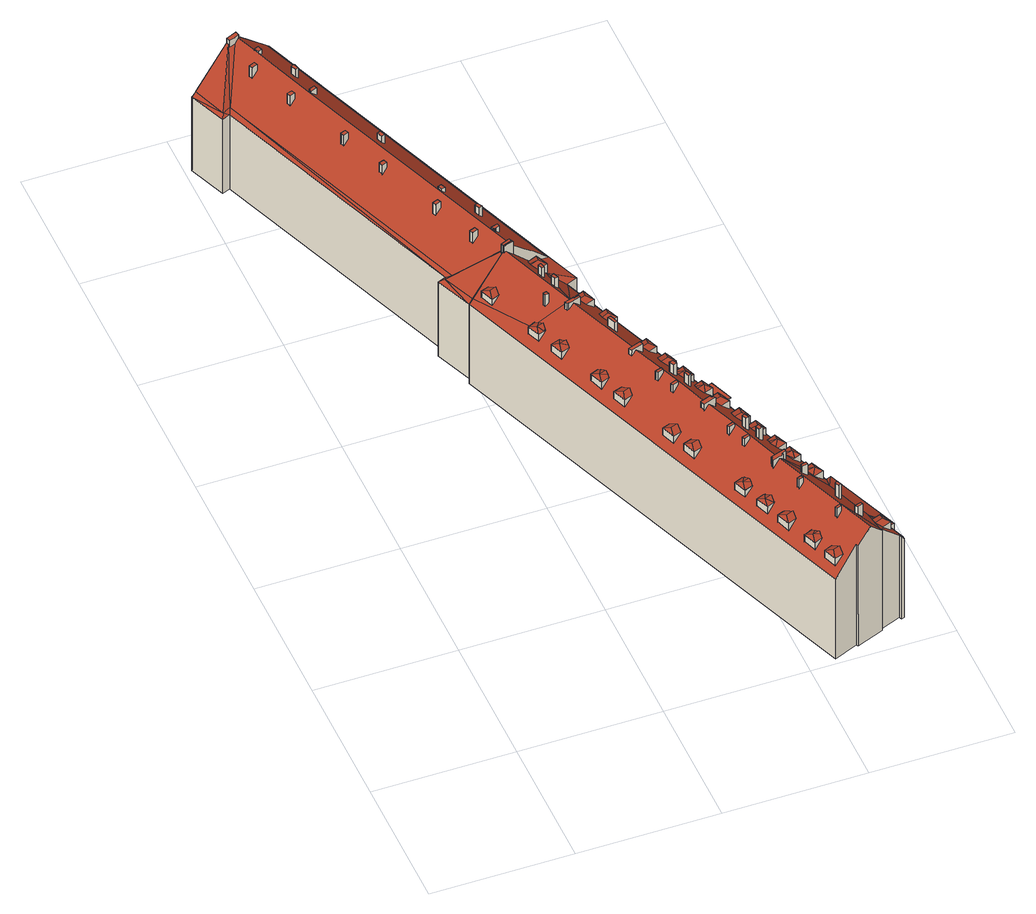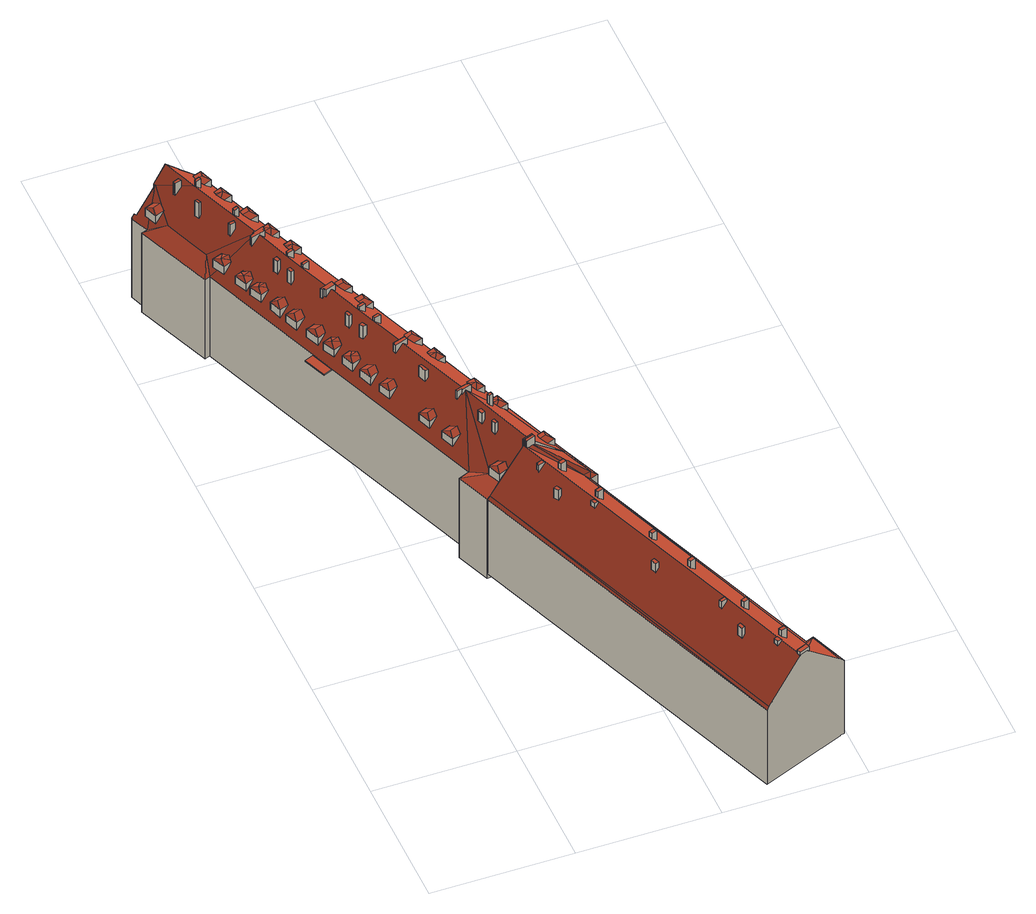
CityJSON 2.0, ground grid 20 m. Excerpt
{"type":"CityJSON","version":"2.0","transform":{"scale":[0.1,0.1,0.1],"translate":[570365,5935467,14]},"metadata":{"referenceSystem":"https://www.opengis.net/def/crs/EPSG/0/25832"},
"CityObjects":{
"building1":{"type":"Building","attributes":{"Grundfläche 2D":"647.293470","Grundhöhe NN":"15.675"},"children":["building1-1","building1-2","building1-3","building1-4","building1-5","building1-6","building1-7","building1-8","building1-9","building1-10","building1-11","building1-12","building1-13","building1-14","building1-15"],"geometry":[{"type":"Solid","lod":"3","boundaries":[[[[0,1,2]],[[2,1,3]],[[0,4,5,6,7,1]],[[8,9,10,11,12,13,14,15,16,17,18],[19,20,21,19,15]],[[20,19,15,19,21]],[[22,23,8]],[[24,25,11,26,27]],[[28,16,15,14,13,12,11,25,24,29,30]],[[31,32,33,26,34,35]],[[36,37,32,31]],[[38,32,37]],[[39,32,38]],[[40,24,39]],[[24,32,39]],[[3,1,40]],[[1,29,40]],[[29,24,40]],[[28,30,29,41,6,42,16]],[[6,41,29,1,7]],[[29,30,28,16,28,30]],[[23,9,8]],[[24,27,26,33,32]],[[43,44,45,16,42,6,5,4,0,2,46,47]],[[48,22,8,18,17,16,45,49]],[[23,22,48,50]],[[51,52,53,54,37,36,31,35,34,26,11,10,9,23,50,55]],[[38,37,54,56]],[[39,38,56,57]],[[40,39,57,58]],[[3,40,58,59]],[[2,3,59,46]],[[45,44,43,47,46,59,58,57,56,54,53,52,51,55,50,48,49]]]],"semantics":{"surfaces":[{"type":"RoofSurface"},{"type":"WallSurface"},{"type":"GroundSurface"}],"values":[[0,0,0,0,0,0,0,0,0,0,0,0,0,0,0,0,0,0,0,0,0,0,1,1,1,1,1,1,1,1,1,2]]}}]},
"building1-1":{"type":"BuildingInstallation","parents":["building1"],"geometry":[{"type":"MultiSurface","lod":"3","boundaries":[[[60,61,62,63]],[[63,62,64,65]],[[60,63,65,66]],[[61,60,66,67]],[[62,61,67,64]]],"semantics":{"surfaces":[{"type":"RoofSurface"},{"type":"WallSurface"}],"values":[0,1,1,1,1]}}]},
"building1-2":{"type":"BuildingInstallation","parents":["building1"],"geometry":[{"type":"MultiSurface","lod":"3","boundaries":[[[68,69,70,71,72,73,74]],[[4,5,6,42,71,70,69]],[[42,28,72,71]],[[73,72,28,75]],[[74,73,75,30,41,7,76,68]],[[69,68,76,4]]],"semantics":{"surfaces":[{"type":"RoofSurface"},{"type":"WallSurface"}],"values":[0,1,1,1,1,1]}}]},
"building1-3":{"type":"BuildingInstallation","parents":["building1"],"geometry":[{"type":"MultiSurface","lod":"3","boundaries":[[[77,78,79,80]],[[80,79,81,82]],[[77,80,82,83]],[[78,77,83,84]],[[79,78,84,81]]],"semantics":{"surfaces":[{"type":"RoofSurface"},{"type":"WallSurface"}],"values":[0,1,1,1,1]}}]},
"building1-4":{"type":"BuildingInstallation","parents":["building1"],"geometry":[{"type":"MultiSurface","lod":"3","boundaries":[[[85,86,87,88,89]],[[90,87,86,91]],[[90,92,88,87]],[[85,89,88,92,93,94]],[[94,91,86,85]]],"semantics":{"surfaces":[{"type":"RoofSurface"},{"type":"WallSurface"}],"values":[0,1,1,1,1]}}]},
"building1-5":{"type":"BuildingInstallation","parents":["building1"],"geometry":[{"type":"MultiSurface","lod":"3","boundaries":[[[95,96,97,98]],[[99,100,96,95]],[[101,97,96,100]],[[98,97,101,102]],[[102,99,95,98]]],"semantics":{"surfaces":[{"type":"RoofSurface"},{"type":"WallSurface"}],"values":[0,1,1,1,1]}}]},
"building1-6":{"type":"BuildingInstallation","parents":["building1"],"geometry":[{"type":"MultiSurface","lod":"3","boundaries":[[[103,104,105,106]],[[106,105,107,108]],[[108,109,103,106]],[[109,110,104,103]],[[105,104,110,107]]],"semantics":{"surfaces":[{"type":"RoofSurface"},{"type":"WallSurface"}],"values":[0,1,1,1,1]}}]},
"building1-7":{"type":"BuildingInstallation","parents":["building1"],"geometry":[{"type":"MultiSurface","lod":"3","boundaries":[[[111,112,113,114,115,116,117,118,119,120]],[[10,11,26,34,35,118,117,116]],[[27,121,111,120,119,118,35,122,33]],[[121,123,25,12,114,113,112,111]],[[12,124,115,114]],[[115,124,125]],[[125,10,116,115]]],"semantics":{"surfaces":[{"type":"RoofSurface"},{"type":"WallSurface"}],"values":[0,1,1,1,1,1,1]}}]},
"building1-8":{"type":"BuildingInstallation","parents":["building1"],"geometry":[{"type":"MultiSurface","lod":"3","boundaries":[[[126,127,128,129]],[[129,128,130,131]],[[126,129,131,132]],[[127,126,132,133]],[[128,127,133,130]]],"semantics":{"surfaces":[{"type":"RoofSurface"},{"type":"WallSurface"}],"values":[0,1,1,1,1]}}]},
"building1-9":{"type":"BuildingInstallation","parents":["building1"],"geometry":[{"type":"MultiSurface","lod":"3","boundaries":[[[134,135,136,137]],[[137,136,138,139]],[[134,137,139,140]],[[135,134,140,141]],[[136,135,141,138]]],"semantics":{"surfaces":[{"type":"RoofSurface"},{"type":"WallSurface"}],"values":[0,1,1,1,1]}}]},
"building1-10":{"type":"BuildingInstallation","parents":["building1"],"geometry":[{"type":"MultiSurface","lod":"3","boundaries":[[[142,143,144,145,146]],[[143,142,147,148]],[[148,149,144,143]],[[145,144,149,150]],[[142,146,145,150,151,147]]],"semantics":{"surfaces":[{"type":"RoofSurface"},{"type":"WallSurface"}],"values":[0,1,1,1,1]}}]},
"building1-11":{"type":"BuildingInstallation","parents":["building1"],"geometry":[{"type":"MultiSurface","lod":"3","boundaries":[[[152,153,154,155,156,157,158]],[[159,160,154,153]],[[155,154,160,19]],[[156,155,19,161]],[[161,21,157,156]],[[157,21,20,158]],[[152,158,20,162]],[[162,159,153,152]]],"semantics":{"surfaces":[{"type":"RoofSurface"},{"type":"WallSurface"}],"values":[0,1,1,1,1,1,1,1]}}]},
"building1-12":{"type":"BuildingInstallation","parents":["building1"],"geometry":[{"type":"MultiSurface","lod":"3","boundaries":[[[163,164,165,166]],[[166,165,167,168]],[[163,166,168,169]],[[164,163,169,170]],[[165,164,170,167]]],"semantics":{"surfaces":[{"type":"RoofSurface"},{"type":"WallSurface"}],"values":[0,1,1,1,1]}}]},
"building1-13":{"type":"BuildingInstallation","parents":["building1"],"geometry":[{"type":"MultiSurface","lod":"3","boundaries":[[[171,172,173,174]],[[174,173,175,176]],[[171,174,176,177]],[[172,171,177,178]],[[173,172,178,175]]],"semantics":{"surfaces":[{"type":"RoofSurface"},{"type":"WallSurface"}],"values":[0,1,1,1,1]}}]},
"building1-14":{"type":"BuildingInstallation","parents":["building1"],"geometry":[{"type":"MultiSurface","lod":"3","boundaries":[[[179,180,181,182]],[[182,181,183,184]],[[179,182,184,185]],[[180,179,185,186]],[[181,180,186,183]]],"semantics":{"surfaces":[{"type":"RoofSurface"},{"type":"WallSurface"}],"values":[0,1,1,1,1]}}]},
"building1-15":{"type":"BuildingInstallation","parents":["building1"],"geometry":[{"type":"MultiSurface","lod":"3","boundaries":[[[187,188,189,190]],[[190,189,191,192]],[[187,190,192,193]],[[188,187,193,194]],[[189,188,194,191]]],"semantics":{"surfaces":[{"type":"RoofSurface"},{"type":"WallSurface"}],"values":[0,1,1,1,1]}}]},
"building2":{"type":"Building","attributes":{"Grundfläche 2D":"812.417028","Grundhöhe NN":"14.830"},"children":["building2-1","building2-2","building2-3","building2-4","building2-5","building2-6","building2-7","building2-8","building2-9","building2-10","building2-11","building2-12","building2-13","building2-14","building2-15","building2-16","building2-17","building2-18","building2-19","building2-20","building2-21","building2-22","building2-23","building2-24","building2-25","building2-26","building2-27","building2-28","building2-29","building2-30","building2-31","building2-32","building2-33","building2-34","building2-35","building2-36","building2-37","building2-38","building2-39","building2-40","building2-41","building2-42","building2-43","building2-44","building2-45","building2-46","building2-47","building2-48","building2-49"],"geometry":[{"type":"Solid","lod":"3","boundaries":[[[[195,196,197,198,199,200,201,202]],[[203,204,202]],[[202,204,205,206,197,196,195]],[[203,207,208,204]],[[209,208,207]],[[210,211,212,213,214,215,216,217,218,219,220,221,222,223,209,224,225]],[[209,223,222,221,220,226,208]],[[227,228,210]],[[211,210,228]],[[227,22,229,230,231,232,228],[228,233,234,233]],[[233,234,233,228]],[[235,236,237,238,239,240]],[[2,241,242,243,244,245,246,220,219,218,217,216,215,214,213,212,211,238,237,236]],[[244,247,197,245]],[[204,208,226,220,246,245,197,206,205]],[[228,232,231,230,248,249,250,251,240,239,238,211]],[[249,248,250]],[[200,199,252,253]],[[202,201,200,253,254]],[[203,202,254,255]],[[207,203,255,256]],[[209,207,256,257]],[[210,225,224,209,257,258]],[[227,210,258,259]],[[22,227,259,260]],[[261,248,230,229,22,260,262]],[[263,264,265,2,236,235,240,251,250,248,261,266]],[[241,2,265,267]],[[242,241,267,268]],[[243,242,268,269]],[[247,244,243,269,270]],[[197,247,270,271]],[[198,197,271,272]],[[199,198,272,252]],[[255,254,253,252,272,271,270,269,268,267,265,264,263,266,261,262,260,259,258,257,256]]]],"semantics":{"surfaces":[{"type":"RoofSurface"},{"type":"WallSurface"},{"type":"GroundSurface"}],"values":[[0,0,0,0,0,0,0,0,0,0,0,0,0,0,0,0,0,1,1,1,1,1,1,1,1,1,1,1,1,1,1,1,1,1,2]]}}]},
"building2-1":{"type":"BuildingInstallation","parents":["building2"],"geometry":[{"type":"MultiSurface","lod":"3","boundaries":[[[273,274,275,276,277]],[[275,274,278]],[[278,274,273,279,280]],[[281,276,275]],[[278,280,282]],[[275,278,282,281]]],"semantics":{"surfaces":[{"type":"RoofSurface"},{"type":"WallSurface"}],"values":[0,0,0,1,1,1]}}]},
"building2-2":{"type":"BuildingInstallation","parents":["building2"],"geometry":[{"type":"MultiSurface","lod":"3","boundaries":[[[283,284,285,286]],[[286,285,287,288]],[[283,286,288,289]],[[284,283,289,290]],[[285,284,290,287]]],"semantics":{"surfaces":[{"type":"RoofSurface"},{"type":"WallSurface"}],"values":[0,1,1,1,1]}}]},
"building2-3":{"type":"BuildingInstallation","parents":["building2"],"geometry":[{"type":"MultiSurface","lod":"3","boundaries":[[[291,292,293]],[[293,292,294]],[[295,296,291]],[[292,291,296,297]],[[297,298,292]],[[292,298,299,294]],[[291,293,300,295]],[[294,299,301]],[[301,300,293,294]]],"semantics":{"surfaces":[{"type":"RoofSurface"},{"type":"WallSurface"}],"values":[0,0,0,0,0,0,1,1,1]}}]},
"building2-4":{"type":"BuildingInstallation","parents":["building2"],"geometry":[{"type":"MultiSurface","lod":"3","boundaries":[[[302,303,304,305]],[[303,302,306]],[[306,302,305,307]],[[304,303,308]],[[306,307,309]],[[309,308,303,306]]],"semantics":{"surfaces":[{"type":"RoofSurface"},{"type":"WallSurface"}],"values":[0,0,0,1,1,1]}}]},
"building2-5":{"type":"BuildingInstallation","parents":["building2"],"geometry":[{"type":"MultiSurface","lod":"3","boundaries":[[[310,311,312,313]],[[314,315,313,312]],[[315,316,310,313]],[[311,310,316,317]],[[312,311,317,314]]],"semantics":{"surfaces":[{"type":"RoofSurface"},{"type":"WallSurface"}],"values":[0,1,1,1,1]}}]},
"building2-6":{"type":"BuildingInstallation","parents":["building2"],"geometry":[{"type":"MultiSurface","lod":"3","boundaries":[[[318,319,320,321]],[[321,320,322,323]],[[318,321,323,324]],[[319,318,324,325]],[[320,319,325,322]]],"semantics":{"surfaces":[{"type":"RoofSurface"},{"type":"WallSurface"}],"values":[0,1,1,1,1]}}]},
"building2-7":{"type":"BuildingInstallation","parents":["building2"],"geometry":[{"type":"MultiSurface","lod":"3","boundaries":[[[326,327,328,329]],[[330,331,329,328]],[[326,329,331,332]],[[332,333,327,326]],[[328,327,333,330]]],"semantics":{"surfaces":[{"type":"RoofSurface"},{"type":"WallSurface"}],"values":[0,1,1,1,1]}}]},
"building2-8":{"type":"BuildingInstallation","parents":["building2"],"geometry":[{"type":"MultiSurface","lod":"3","boundaries":[[[334,335,336,337]],[[335,334,338]],[[337,339,334]],[[339,340,334]],[[341,338,334,340,342]],[[343,336,335]],[[344,345,338,341,342]],[[345,343,335,338]]],"semantics":{"surfaces":[{"type":"RoofSurface"},{"type":"WallSurface"}],"values":[0,0,0,0,0,1,1,1]}}]},
"building2-9":{"type":"BuildingInstallation","parents":["building2"],"geometry":[{"type":"MultiSurface","lod":"3","boundaries":[[[346,347,348]],[[347,346,349,206]],[[350,351,352,348,347,206]],[[349,346,353,205]],[[348,352,351,196,354]],[[353,346,348,354,195]]],"semantics":{"surfaces":[{"type":"RoofSurface"},{"type":"WallSurface"}],"values":[0,0,0,1,1,1]}}]},
"building2-10":{"type":"BuildingInstallation","parents":["building2"],"geometry":[{"type":"MultiSurface","lod":"3","boundaries":[[[355,356,357,358]],[[356,355,359]],[[358,360,355]],[[360,361,362]],[[355,360,362]],[[359,355,362]],[[357,356,363]],[[362,361,364,359]],[[364,363,356,359]]],"semantics":{"surfaces":[{"type":"RoofSurface"},{"type":"WallSurface"}],"values":[0,0,0,0,0,0,1,1,1]}}]},
"building2-11":{"type":"BuildingInstallation","parents":["building2"],"geometry":[{"type":"MultiSurface","lod":"3","boundaries":[[[365,366,367,368,369,370,371,372,373,374,375]],[[370,376,219,377,371]],[[377,378,372,371]],[[378,379,373,372]],[[379,380,374,373]],[[226,221,381,367,366,365,375,374,380,246]],[[381,382,368,367]],[[382,383,369,368]],[[383,376,370,369]]],"semantics":{"surfaces":[{"type":"RoofSurface"},{"type":"WallSurface"}],"values":[0,1,1,1,1,1,1,1,1]}}]},
"building2-12":{"type":"BuildingInstallation","parents":["building2"],"geometry":[{"type":"MultiSurface","lod":"3","boundaries":[[[384,385,386,387]],[[385,384,388]],[[387,389,384]],[[389,390,384]],[[384,390,391,388]],[[386,385,392]],[[388,391,393]],[[393,392,385,388]]],"semantics":{"surfaces":[{"type":"RoofSurface"},{"type":"WallSurface"}],"values":[0,0,0,0,0,1,1,1]}}]},
"building2-13":{"type":"BuildingInstallation","parents":["building2"],"geometry":[{"type":"MultiSurface","lod":"3","boundaries":[[[394,395,396]],[[396,395,397]],[[398,399,394]],[[395,394,399,400]],[[400,401,395]],[[397,395,401,402]],[[394,396,403,398]],[[397,402,237,404]],[[404,403,396,397]]],"semantics":{"surfaces":[{"type":"RoofSurface"},{"type":"WallSurface"}],"values":[0,0,0,0,0,0,1,1,1]}}]},
"building2-14":{"type":"BuildingInstallation","parents":["building2"],"geometry":[{"type":"MultiSurface","lod":"3","boundaries":[[[405,406,407,408,409]],[[410,407,406,411]],[[412,411,406,405,413,414]],[[408,407,415]],[[412,414,416,411]],[[416,417,415,407,410,411]]],"semantics":{"surfaces":[{"type":"RoofSurface"},{"type":"WallSurface"}],"values":[0,0,0,1,1,1]}}]},
"building2-15":{"type":"BuildingInstallation","parents":["building2"],"geometry":[{"type":"MultiSurface","lod":"3","boundaries":[[[418,419,420]],[[421,420,419,422]],[[420,421,423]],[[422,424,421]],[[424,425,421]],[[421,425,426,423]],[[418,420,427]],[[423,426,428]],[[428,427,420,423]]],"semantics":{"surfaces":[{"type":"RoofSurface"},{"type":"WallSurface"}],"values":[0,0,0,0,0,0,1,1,1]}}]},
"building2-16":{"type":"BuildingInstallation","parents":["building2"],"geometry":[{"type":"MultiSurface","lod":"3","boundaries":[[[429,430,431,432]],[[430,429,433]],[[432,434,429]],[[434,435,429]],[[429,435,436,433]],[[431,430,437]],[[433,436,438]],[[438,437,430,433]]],"semantics":{"surfaces":[{"type":"RoofSurface"},{"type":"WallSurface"}],"values":[0,0,0,0,0,1,1,1]}}]},
"building2-17":{"type":"BuildingInstallation","parents":["building2"],"geometry":[{"type":"MultiSurface","lod":"3","boundaries":[[[439,440,441,442]],[[443,440,439,444]],[[443,445,441,440]],[[442,441,445,446]],[[446,444,439,442]]],"semantics":{"surfaces":[{"type":"RoofSurface"},{"type":"WallSurface"}],"values":[0,1,1,1,1]}}]},
"building2-18":{"type":"BuildingInstallation","parents":["building2"],"geometry":[{"type":"MultiSurface","lod":"3","boundaries":[[[447,448,449,450]],[[450,449,451,452]],[[447,450,452,453]],[[448,447,453,454]],[[449,448,454,451]]],"semantics":{"surfaces":[{"type":"RoofSurface"},{"type":"WallSurface"}],"values":[0,1,1,1,1]}}]},
"building2-19":{"type":"BuildingInstallation","parents":["building2"],"geometry":[{"type":"MultiSurface","lod":"3","boundaries":[[[455,456,457,458]],[[458,457,459,460]],[[455,458,460,461]],[[456,455,461,462]],[[457,456,462,459]]],"semantics":{"surfaces":[{"type":"RoofSurface"},{"type":"WallSurface"}],"values":[0,1,1,1,1]}}]},
"building2-20":{"type":"BuildingInstallation","parents":["building2"],"geometry":[{"type":"MultiSurface","lod":"3","boundaries":[[[463,464,465,466,467]],[[467,466,468]],[[469,468,466,465,470,471]],[[467,472,473,463]],[[468,469,471,474,475]],[[475,472,467,468]]],"semantics":{"surfaces":[{"type":"RoofSurface"},{"type":"WallSurface"}],"values":[0,0,0,1,1,1]}}]},
"building2-21":{"type":"BuildingInstallation","parents":["building2"],"geometry":[{"type":"MultiSurface","lod":"3","boundaries":[[[476,477,478,479]],[[479,478,480,481]],[[476,479,481,482]],[[477,476,482,483]],[[478,477,483,480]]],"semantics":{"surfaces":[{"type":"RoofSurface"},{"type":"WallSurface"}],"values":[0,1,1,1,1]}}]},
"building2-22":{"type":"BuildingInstallation","parents":["building2"],"geometry":[{"type":"MultiSurface","lod":"3","boundaries":[[[484,485,486,487]],[[485,484,488]],[[488,484,487,489]],[[486,485,490]],[[488,489,491]],[[491,490,485,488]]],"semantics":{"surfaces":[{"type":"RoofSurface"},{"type":"WallSurface"}],"values":[0,0,0,1,1,1]}}]},
"building2-23":{"type":"BuildingInstallation","parents":["building2"],"geometry":[{"type":"MultiSurface","lod":"3","boundaries":[[[492,493,494,495]],[[493,492,496]],[[495,497,492]],[[497,498,492]],[[492,498,496]],[[494,493,499]],[[496,498,500]],[[500,499,493,496]]],"semantics":{"surfaces":[{"type":"RoofSurface"},{"type":"WallSurface"}],"values":[0,0,0,0,0,1,1,1]}}]},
"building2-24":{"type":"BuildingInstallation","parents":["building2"],"geometry":[{"type":"MultiSurface","lod":"3","boundaries":[[[501,502,503,504,505,506,507,508,509,510,511]],[[512,513,505,504]],[[513,514,506,505]],[[514,515,507,506]],[[516,517,509,508,507,515,238]],[[517,518,510,509]],[[518,519,511,510]],[[519,520,501,511]],[[521,512,504,503,502,501,520,212]]],"semantics":{"surfaces":[{"type":"RoofSurface"},{"type":"WallSurface"}],"values":[0,1,1,1,1,1,1,1,1]}}]},
"building2-25":{"type":"BuildingInstallation","parents":["building2"],"geometry":[{"type":"MultiSurface","lod":"3","boundaries":[[[522,523,524,525]],[[525,524,526,527]],[[527,528,522,525]],[[523,522,528,529]],[[529,526,524,523]]],"semantics":{"surfaces":[{"type":"RoofSurface"},{"type":"WallSurface"}],"values":[0,1,1,1,1]}}]},
"building2-26":{"type":"BuildingInstallation","parents":["building2"],"geometry":[{"type":"MultiSurface","lod":"3","boundaries":[[[530,531,532,533,534,535]],[[536,535,534,537]],[[537,534,533,538,539]],[[530,535,540,531]],[[537,539,541,542]],[[542,543,540,535,536,537]]],"semantics":{"surfaces":[{"type":"RoofSurface"},{"type":"WallSurface"}],"values":[0,0,0,1,1,1]}}]},
"building2-27":{"type":"BuildingInstallation","parents":["building2"],"geometry":[{"type":"MultiSurface","lod":"3","boundaries":[[[544,545,546,547,548,549]],[[547,546,550]],[[550,546,545,551,552]],[[548,547,553]],[[550,552,554]],[[554,553,547,550]]],"semantics":{"surfaces":[{"type":"RoofSurface"},{"type":"WallSurface"}],"values":[0,0,0,1,1,1]}}]},
"building2-28":{"type":"BuildingInstallation","parents":["building2"],"geometry":[{"type":"MultiSurface","lod":"3","boundaries":[[[555,556,557,558]],[[556,555,559]],[[558,560,555]],[[560,561,555]],[[555,561,562,559]],[[557,556,563]],[[559,562,564]],[[564,563,556,559]]],"semantics":{"surfaces":[{"type":"RoofSurface"},{"type":"WallSurface"}],"values":[0,0,0,0,0,1,1,1]}}]},
"building2-29":{"type":"BuildingInstallation","parents":["building2"],"geometry":[{"type":"MultiSurface","lod":"3","boundaries":[[[565,566,567,568,569]],[[567,566,570,571]],[[568,567,571,572]],[[573,565,569,568,572,574]],[[566,565,573,570]]],"semantics":{"surfaces":[{"type":"RoofSurface"},{"type":"WallSurface"}],"values":[0,1,1,1,1]}}]},
"building2-30":{"type":"BuildingInstallation","parents":["building2"],"geometry":[{"type":"MultiSurface","lod":"3","boundaries":[[[575,576,577,578,579,580]],[[578,581,579]],[[582,583,584,585,586,587,579,581]],[[588,580,579,587]],[[576,575,580,589,231]],[[232,233,590,587,586,585,584,583,591]],[[587,590,234,589,580,588]]],"semantics":{"surfaces":[{"type":"RoofSurface"},{"type":"WallSurface"}],"values":[0,0,0,0,1,1,1]}}]},
"building2-31":{"type":"BuildingInstallation","parents":["building2"],"geometry":[{"type":"MultiSurface","lod":"3","boundaries":[[[592,593,594,595]],[[594,596,597,595]],[[597,598,592,595]],[[598,599,593,592]],[[594,593,599,596]]],"semantics":{"surfaces":[{"type":"RoofSurface"},{"type":"WallSurface"}],"values":[0,1,1,1,1]}}]},
"building2-32":{"type":"BuildingInstallation","parents":["building2"],"geometry":[{"type":"MultiSurface","lod":"3","boundaries":[[[600,601,602,603]],[[601,600,604]],[[600,603,222,605]],[[605,606,600]],[[600,606,607,604]],[[608,602,601]],[[604,607,609]],[[608,601,604,609,223]]],"semantics":{"surfaces":[{"type":"RoofSurface"},{"type":"WallSurface"}],"values":[0,0,0,0,0,1,1,1]}}]},
"building2-33":{"type":"BuildingInstallation","parents":["building2"],"geometry":[{"type":"MultiSurface","lod":"3","boundaries":[[[610,611,612,613,614]],[[612,611,615]],[[615,611,610,616,617]],[[613,612,618]],[[615,617,619]],[[619,618,612,615]]],"semantics":{"surfaces":[{"type":"RoofSurface"},{"type":"WallSurface"}],"values":[0,0,0,1,1,1]}}]},
"building2-34":{"type":"BuildingInstallation","parents":["building2"],"geometry":[{"type":"MultiSurface","lod":"3","boundaries":[[[620,621,71,70,69,622,623]],[[249,624,621,620,623,622,625,239]],[[250,251,240,235,69,70,71]],[[235,625,622,69]],[[624,250,71,621]]],"semantics":{"surfaces":[{"type":"RoofSurface"},{"type":"WallSurface"}],"values":[0,1,1,1,1]}}]},
"building2-35":{"type":"BuildingInstallation","parents":["building2"],"geometry":[{"type":"MultiSurface","lod":"3","boundaries":[[[626,627,628,629]],[[630,627,626,631,213]],[[630,632,628,627]],[[214,633,629,628,632]],[[633,631,626,629]]],"semantics":{"surfaces":[{"type":"RoofSurface"},{"type":"WallSurface"}],"values":[0,1,1,1,1]}}]},
"building2-36":{"type":"BuildingInstallation","parents":["building2"],"geometry":[{"type":"MultiSurface","lod":"3","boundaries":[[[634,635,636,637]],[[637,636,638,639]],[[634,637,639,640]],[[635,634,640,641]],[[636,635,641,638]]],"semantics":{"surfaces":[{"type":"RoofSurface"},{"type":"WallSurface"}],"values":[0,1,1,1,1]}}]},
"building2-37":{"type":"BuildingInstallation","parents":["building2"],"geometry":[{"type":"MultiSurface","lod":"3","boundaries":[[[642,643,644,645]],[[645,644,646,647]],[[642,645,647,648]],[[643,642,648,649]],[[644,643,649,646]]],"semantics":{"surfaces":[{"type":"RoofSurface"},{"type":"WallSurface"}],"values":[0,1,1,1,1]}}]},
"building2-38":{"type":"BuildingInstallation","parents":["building2"],"geometry":[{"type":"MultiSurface","lod":"3","boundaries":[[[650,651,652,653]],[[653,652,654,655]],[[650,653,655,656]],[[651,650,656,657]],[[652,651,657,654]]],"semantics":{"surfaces":[{"type":"RoofSurface"},{"type":"WallSurface"}],"values":[0,1,1,1,1]}}]},
"building2-39":{"type":"BuildingInstallation","parents":["building2"],"geometry":[{"type":"MultiSurface","lod":"3","boundaries":[[[658,659,660,661,662]],[[660,659,663]],[[663,659,658,664,665]],[[661,660,666]],[[663,665,667]],[[667,666,660,663]]],"semantics":{"surfaces":[{"type":"RoofSurface"},{"type":"WallSurface"}],"values":[0,0,0,1,1,1]}}]},
"building2-40":{"type":"BuildingInstallation","parents":["building2"],"geometry":[{"type":"MultiSurface","lod":"3","boundaries":[[[668,669,670,671,672]],[[670,669,673]],[[673,669,668,674,675]],[[671,670,676]],[[673,675,677]],[[677,676,670,673]]],"semantics":{"surfaces":[{"type":"RoofSurface"},{"type":"WallSurface"}],"values":[0,0,0,1,1,1]}}]},
"building2-41":{"type":"BuildingInstallation","parents":["building2"],"geometry":[{"type":"MultiSurface","lod":"3","boundaries":[[[678,679,680,681]],[[681,680,682,683]],[[678,681,683,684]],[[679,678,684,685]],[[680,679,685,682]]],"semantics":{"surfaces":[{"type":"RoofSurface"},{"type":"WallSurface"}],"values":[0,1,1,1,1]}}]},
"building2-42":{"type":"BuildingInstallation","parents":["building2"],"geometry":[{"type":"MultiSurface","lod":"3","boundaries":[[[686,687,688,689]],[[687,686,690]],[[690,686,689,691]],[[692,688,687]],[[693,690,691]],[[692,687,690,693]]],"semantics":{"surfaces":[{"type":"RoofSurface"},{"type":"WallSurface"}],"values":[0,0,0,1,1,1]}}]},
"building2-43":{"type":"BuildingInstallation","parents":["building2"],"geometry":[{"type":"MultiSurface","lod":"3","boundaries":[[[694,695,696,697,698,699,700]],[[701,702,695,694]],[[702,703,696,695]],[[697,696,703,704]],[[216,705,698,697,704]],[[705,706,699,698]],[[707,701,694,700,699,706,217]]],"semantics":{"surfaces":[{"type":"RoofSurface"},{"type":"WallSurface"}],"values":[0,1,1,1,1,1,1]}}]},
"building2-44":{"type":"BuildingInstallation","parents":["building2"],"geometry":[{"type":"MultiSurface","lod":"3","boundaries":[[[708,709,710,711]],[[711,710,712,713]],[[708,711,713,714]],[[709,708,714,715]],[[710,709,715,712]]],"semantics":{"surfaces":[{"type":"RoofSurface"},{"type":"WallSurface"}],"values":[0,1,1,1,1]}}]},
"building2-45":{"type":"BuildingInstallation","parents":["building2"],"geometry":[{"type":"MultiSurface","lod":"3","boundaries":[[[716,717,718,719,720]],[[718,717,721]],[[721,717,716,722,723]],[[719,718,724]],[[721,723,725]],[[725,724,718,721]]],"semantics":{"surfaces":[{"type":"RoofSurface"},{"type":"WallSurface"}],"values":[0,0,0,1,1,1]}}]},
"building2-46":{"type":"BuildingInstallation","parents":["building2"],"geometry":[{"type":"MultiSurface","lod":"3","boundaries":[[[726,727,728,729]],[[727,726,730]],[[729,731,726]],[[731,732,726]],[[726,732,733,730]],[[728,727,734]],[[730,733,735]],[[735,734,727,730]]],"semantics":{"surfaces":[{"type":"RoofSurface"},{"type":"WallSurface"}],"values":[0,0,0,0,0,1,1,1]}}]},
"building2-47":{"type":"BuildingInstallation","parents":["building2"],"geometry":[{"type":"MultiSurface","lod":"3","boundaries":[[[736,737,738,739,740]],[[738,737,741]],[[741,737,736,742,743]],[[739,738,744]],[[741,743,745]],[[745,744,738,741]]],"semantics":{"surfaces":[{"type":"RoofSurface"},{"type":"WallSurface"}],"values":[0,0,0,1,1,1]}}]},
"building2-48":{"type":"BuildingInstallation","parents":["building2"],"geometry":[{"type":"MultiSurface","lod":"3","boundaries":[[[746,747,748,749]],[[749,748,750,751]],[[751,752,746,749]],[[747,746,752,753]],[[753,750,748,747]]],"semantics":{"surfaces":[{"type":"RoofSurface"},{"type":"WallSurface"}],"values":[0,1,1,1,1]}}]},
"building2-49":{"type":"BuildingInstallation","parents":["building2"],"geometry":[{"type":"MultiSurface","lod":"3","boundaries":[[[754,755,756,757]],[[758,759,757,756]],[[759,760,754,757]],[[760,761,755,754]],[[761,758,756,755]],[[761,760,759,758]]],"semantics":{"surfaces":[{"type":"RoofSurface"},{"type":"WallSurface"},{"type":"OuterCeilingSurface"}],"values":[0,1,1,1,1,2]}}]}
},
"vertices":[
[198,651,152],[179,697,152],[192,648,147],[171,701,147],[246,667,198],[248,668,200],[253,670,205],[247,672,201],[314,691,151],[127,1179,151],[77,1159,204],[76,1159,205],[78,1153,205],[89,1125,205],[126,1026,205],[246,711,205],[261,673,205],[291,683,175],[293,684,173],[249,709,203],[252,708,201],[251,708,201],[318,692,147],[131,1181,147],[42,1090,152],[72,1150,199],[65,1154,205],[63,1150,201],[259,673,204],[190,700,152],[255,675,201],[12,1133,152],[30,1084,152],[63,1150,202],[64,1154,204],[62,1153,202],[11,1132,151],[6,1131,146],[27,1078,147],[38,1082,147],[182,705,147],[248,672,201],[260,672,205],[246,667,17],[248,668,17],[261,673,17],[192,648,17],[198,651,17],[318,692,17],[314,691,17],[131,1181,17],[76,1159,17],[12,1133,17],[11,1132,17],[6,1131,17],[77,1159,17],[27,1078,17],[38,1082,17],[182,705,17],[171,701,17],
[89,1125,207],[92,1118,207],[97,1120,207],[95,1127,207],[97,1120,199],[95,1127,199],[89,1125,204],[92,1118,204],
[245,671,214],[246,667,214],[248,668,214],[260,672,214],[259,673,214],[258,676,214],[255,675,214],[258,676,204],[245,671,198],
[223,713,204],[231,716,204],[229,721,204],[221,718,204],[229,721,193],[221,718,185],[223,713,185],[231,716,193],
[187,924,201],[184,932,201],[179,930,201],[182,922,201],[184,923,201],[179,930,190],[184,932,185],[182,922,190],[184,923,188],[187,924,185],
[136,1029,207],[134,1034,207],[126,1031,207],[127,1026,207],[136,1029,195],[134,1034,195],[126,1031,203],[127,1026,204],
[248,754,202],[253,756,202],[249,763,202],[245,761,202],[249,763,184],[245,761,189],[248,754,189],[253,756,184],
[64,1147,210],[66,1148,210],[72,1150,210],[78,1153,210],[79,1153,210],[77,1159,210],[76,1159,210],[62,1153,210],[63,1151,210],[63,1150,210],[64,1147,199],[63,1151,202],[66,1148,199],[79,1153,204],[79,1153,203],
[198,778,204],[206,781,204],[204,786,204],[196,783,204],[204,786,193],[196,783,185],[198,778,185],[206,781,193],
[75,1098,202],[83,1101,203],[81,1106,203],[73,1103,202],[81,1106,192],[73,1103,184],[75,1098,184],[83,1101,192],
[126,1084,203],[122,1082,203],[125,1074,203],[129,1076,203],[127,1083,203],[126,1084,185],[122,1082,190],[125,1074,190],[129,1076,185],[127,1083,185],
[258,710,206],[257,715,206],[248,712,206],[249,709,206],[250,707,206],[251,708,206],[252,708,206],[257,715,194],[248,712,203],[250,707,203],[258,710,194],
[161,878,202],[163,872,202],[170,875,202],[168,880,202],[170,875,193],[168,880,193],[161,878,185],[163,872,185],
[108,1035,203],[106,1040,203],[99,1038,203],[101,1032,203],[99,1038,185],[101,1032,185],[108,1035,192],[106,1040,192],
[215,799,207],[220,800,207],[217,807,207],[212,805,207],[217,807,198],[212,805,203],[215,799,203],[220,800,198],
[137,939,204],[144,942,204],[142,947,204],[135,944,204],[142,947,192],[135,944,185],[137,939,185],[144,942,192],
[531,66,156],[523,55,167],[511,38,184],[541,49,152],[543,46,152],[547,47,147],[546,51,147],[537,75,147],[545,77,147],[515,90,161],[514,73,169],[513,61,174],[502,187,147],[489,157,161],[495,184,147],[321,636,147],[292,551,205],[294,546,205],[334,442,205],[336,437,205],[364,365,205],[382,317,205],[385,311,205],[402,267,205],[430,192,205],[432,187,205],[436,187,202],[468,186,172],[485,185,156],[426,364,147],[413,397,147],[434,186,204],[337,643,147],[301,657,156],[314,691,148],[291,683,156],[293,676,156],[300,657,156],[301,658,156],[302,660,155],[246,667,203],[198,651,153],[244,563,165],[292,552,205],[249,666,205],[248,668,205],[438,9,147],[472,23,184],[473,20,184],[493,27,205],[474,78,205],[432,186,205],[512,35,184],[261,673,190],[252,667,201],[260,672,192],[253,670,200],[543,46,8],[547,47,8],[537,75,8],[545,77,8],[502,187,8],[495,184,8],[321,636,8],[337,643,8],[318,692,8],[261,673,8],[314,691,8],[246,667,8],[198,651,8],[192,648,8],[248,668,8],[438,9,8],[472,23,8],[473,20,8],[512,35,8],[511,38,8],[541,49,8],
[225,639,174],[216,636,174],[214,624,170],[225,628,170],[225,633,172],[207,643,170],[221,643,172],[218,647,170],[214,624,159],[207,643,159],
[279,617,208],[283,618,208],[281,625,208],[277,624,208],[281,625,188],[277,624,193],[279,617,193],[283,618,189],
[409,147,170],[400,154,174],[398,142,170],[391,161,170],[410,147,170],[410,150,171],[410,158,174],[404,164,171],[403,166,170],[398,142,157],[391,161,157],
[340,542,174],[342,554,170],[330,549,170],[330,538,174],[349,535,170],[337,530,170],[342,554,157],[349,535,157],
[464,69,209],[471,72,209],[470,76,209],[463,73,209],[470,76,200],[463,73,193],[464,69,193],[471,72,200],
[452,158,208],[460,160,208],[459,164,208],[451,162,208],[459,164,188],[451,162,196],[452,158,196],[460,160,188],
[369,391,208],[374,393,208],[371,399,208],[366,398,208],[371,399,186],[366,398,191],[369,391,191],[374,393,186],
[432,71,174],[430,59,170],[442,64,170],[442,69,172],[423,78,170],[442,74,174],[438,79,172],[424,78,170],[435,83,170],[430,59,157],[424,78,158],[423,78,157],
[526,77,170],[525,66,174],[533,59,170],[512,72,170],[517,57,172],[520,54,170],[523,55,170],[526,77,156],[533,59,156],
[464,223,174],[465,235,170],[453,229,170],[453,226,171],[473,216,170],[453,219,174],[460,211,170],[463,212,170],[465,235,157],[473,216,156],
[434,186,208],[436,187,208],[438,188,208],[437,189,208],[443,192,208],[442,196,208],[422,189,208],[423,187,208],[421,186,208],[422,182,208],[432,186,208],[442,196,193],[422,189,196],[423,187,196],[421,186,194],[422,182,194],[438,188,199],[437,189,199],[443,192,193],
[262,513,174],[260,501,170],[272,505,170],[272,509,172],[253,520,170],[272,516,174],[266,523,171],[265,524,170],[260,501,158],[253,520,158],
[254,545,170],[247,553,174],[245,542,170],[238,560,170],[256,546,170],[257,549,171],[257,556,174],[253,561,172],[249,565,170],[245,542,158],[238,560,158],
[405,344,174],[416,348,174],[417,360,170],[405,355,170],[405,351,172],[422,349,170],[425,340,170],[419,338,170],[407,341,173],[412,335,170],[417,360,156],[425,340,156],[422,349,156],
[395,185,170],[395,186,170],[383,181,170],[385,193,174],[395,190,172],[376,199,170],[395,196,174],[390,202,172],[388,204,170],[383,181,158],[376,199,157],
[454,249,174],[455,261,170],[443,256,170],[443,252,171],[463,242,170],[443,245,174],[448,240,171],[450,237,170],[455,261,157],[463,242,156],
[345,384,209],[353,387,209],[352,391,209],[343,388,209],[353,387,203],[345,384,194],[352,391,203],[343,388,194],
[417,265,209],[422,266,209],[419,273,209],[415,272,209],[419,273,186],[415,272,191],[417,265,191],[422,266,186],
[379,365,208],[383,367,208],[380,374,208],[376,373,208],[380,374,186],[376,373,191],[379,365,191],[383,367,186],
[424,109,170],[425,114,172],[425,120,174],[414,116,174],[412,104,170],[405,124,170],[413,127,170],[421,124,172],[417,128,170],[412,104,157],[418,107,163],[413,127,166],[405,124,157],
[445,138,209],[444,142,209],[438,140,209],[439,136,209],[438,140,193],[439,136,193],[445,138,200],[444,142,200],
[325,583,174],[327,595,170],[314,590,170],[314,579,174],[334,576,170],[321,571,170],[327,595,157],[334,576,157],
[405,376,174],[406,388,170],[394,383,170],[394,379,172],[414,370,170],[394,372,174],[401,365,170],[406,388,157],[414,370,156],
[287,544,208],[294,546,208],[296,547,208],[305,550,208],[304,553,208],[297,551,208],[297,553,208],[285,549,208],[283,549,208],[285,545,208],[287,545,208],[305,550,194],[304,553,194],[297,551,201],[297,553,200],[285,549,198],[283,549,196],[285,545,195],[287,545,198],[287,544,198],[296,547,203],
[392,259,208],[401,262,208],[400,266,208],[391,263,208],[400,266,203],[391,263,194],[392,259,193],[401,262,203],
[373,448,170],[369,447,170],[369,437,174],[369,436,174],[381,440,174],[382,452,170],[386,442,170],[389,433,170],[375,430,171],[377,428,170],[382,452,156],[386,432,160],[389,433,156],[386,442,156],
[419,315,172],[419,307,174],[430,311,174],[432,324,170],[419,319,170],[419,315,171],[439,305,170],[424,302,171],[426,300,170],[432,324,156],[439,305,156],
[392,409,174],[394,421,170],[381,416,170],[381,412,172],[401,402,170],[381,405,174],[386,399,171],[389,397,170],[394,421,157],[401,402,156],
[431,242,209],[428,249,209],[424,247,209],[426,240,209],[430,242,209],[428,249,186],[424,247,191],[426,240,191],[431,242,186],[430,242,188],
[293,676,170],[281,671,170],[281,668,171],[281,662,174],[293,665,174],[295,677,170],[281,660,174],[286,655,171],[288,653,170],[299,657,170],[300,657,170],[301,658,170],[303,658,170],[302,660,170],[295,677,156],[303,658,155],[299,657,157],
[265,570,208],[270,571,208],[268,575,208],[264,574,208],[268,575,191],[264,574,187],[265,570,187],[270,571,191],
[479,184,174],[480,196,170],[468,191,170],[468,188,171],[488,177,170],[467,181,174],[473,174,171],[474,172,170],[480,196,156],[488,177,156],
[315,406,174],[305,402,174],[302,391,170],[314,395,170],[315,399,172],[295,410,170],[310,411,172],[307,414,170],[302,391,157],[295,410,158],
[252,667,214],[261,670,214],[247,665,214],[249,666,214],[261,670,192],[247,665,203],
[345,446,208],[327,440,208],[329,435,208],[347,441,208],[327,440,198],[345,446,194],[329,435,198],[347,441,194],
[481,107,210],[485,108,210],[482,115,210],[479,113,210],[482,115,183],[479,113,187],[481,107,187],[485,108,183],
[287,593,208],[292,594,208],[289,602,208],[285,600,208],[289,602,189],[285,600,194],[287,593,194],[292,594,189],
[328,490,208],[332,491,208],[328,503,208],[323,502,208],[328,503,189],[323,502,194],[328,490,194],[332,491,189],
[357,469,174],[367,473,174],[369,485,170],[357,480,170],[357,476,172],[376,467,170],[363,462,171],[364,462,170],[369,485,157],[376,467,157],
[361,285,174],[351,282,174],[349,270,170],[361,274,170],[361,279,172],[342,289,170],[357,290,172],[354,293,170],[349,270,157],[342,289,157],
[355,357,208],[363,360,208],[362,364,208],[353,361,208],[362,364,203],[353,361,194],[355,357,194],[363,360,203],
[446,35,174],[443,23,170],[456,27,170],[456,39,174],[436,42,170],[448,47,170],[443,23,157],[436,42,157],
[396,315,209],[394,318,209],[392,317,209],[390,320,209],[376,315,209],[378,308,209],[393,314,209],[396,315,193],[394,318,193],[392,317,196],[390,320,196],[376,315,198],[378,308,198],[393,314,196],
[497,65,209],[496,69,209],[487,66,209],[489,62,209],[487,66,197],[489,62,197],[497,65,187],[496,69,188],
[347,322,174],[337,318,174],[335,306,170],[347,310,170],[347,315,172],[328,325,170],[342,327,172],[340,330,170],[335,306,157],[328,325,158],
[289,443,174],[287,431,170],[299,436,170],[299,440,172],[280,451,170],[299,447,174],[294,452,172],[291,455,170],[287,431,158],[280,451,158],
[430,279,174],[441,282,174],[443,295,170],[430,290,170],[430,287,171],[449,277,170],[435,274,171],[437,272,170],[443,295,156],[449,277,157],
[403,232,208],[411,235,208],[410,239,208],[401,236,208],[410,239,203],[401,236,194],[403,232,194],[411,235,202],
[425,402,146],[413,397,146],[426,364,146],[438,369,146],[426,364,144],[438,369,144],[425,402,144],[413,397,144]
]}
